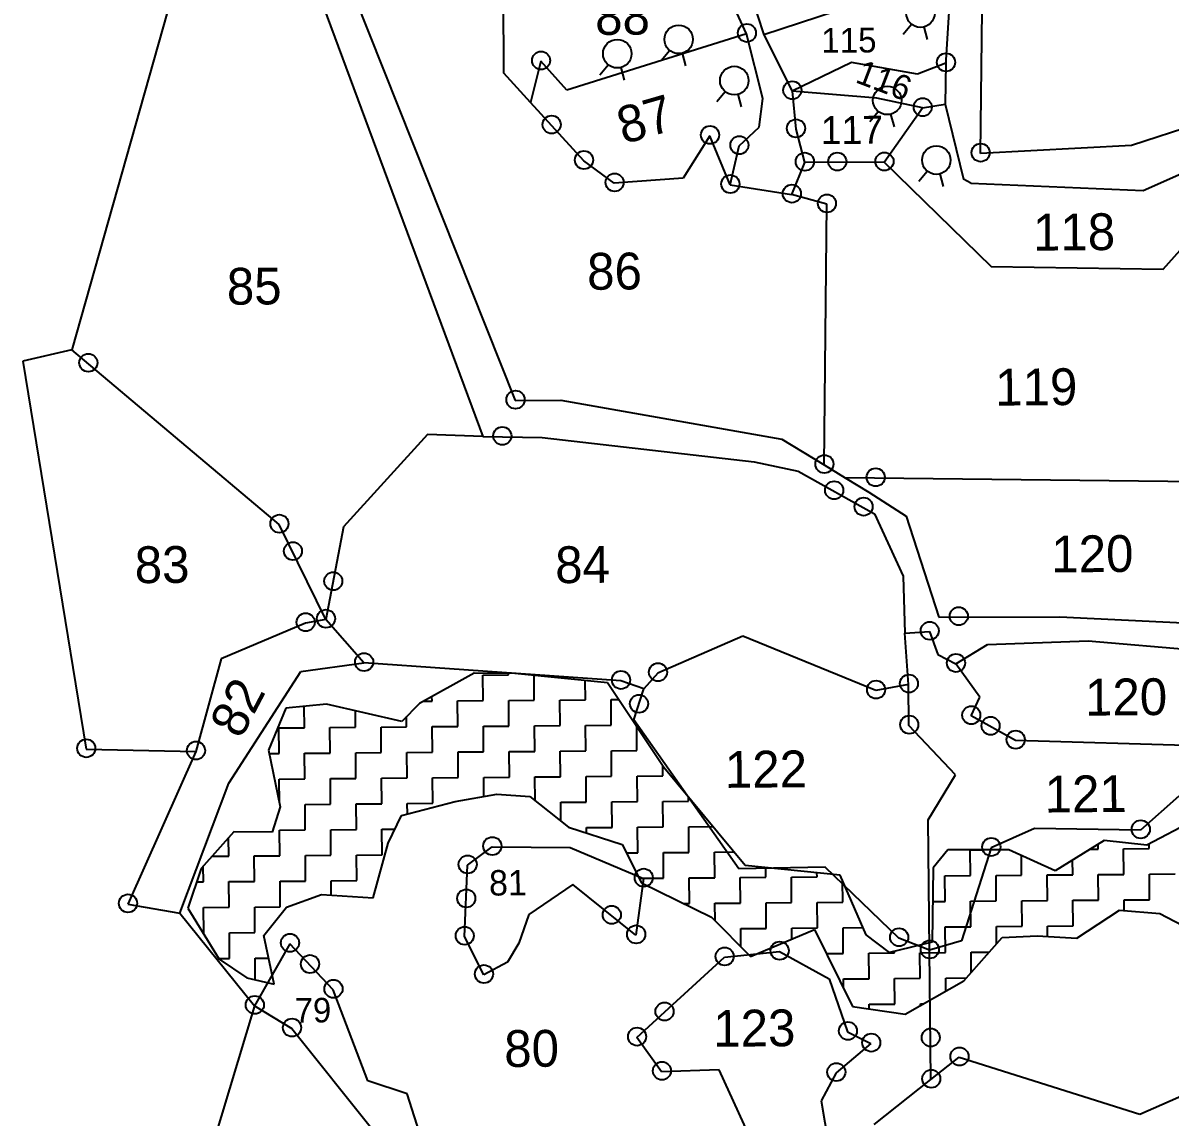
# Model space of a CAD drawing. Header units: metres. Extents: x 291193 to 293446, y 1984590 to 1987927.
# Drawn here: x 291421 to 291989, y 1986271 to 1986814 of the extents above; entities that cross this region are included whole.
import ezdxf

# ---------------------------------------------------------------- set-up
doc = ezdxf.new("R2010")
doc.units = ezdxf.units.M
for name, color, linetype in [('OFF', 1, 'Continuous'), ('POLY_HATCH', 12, 'Continuous'), ('POLY_PARCEL', 6, 'Continuous'), ('POLY_ROAD', 30, 'Continuous'), ('POLY_WATER', 4, 'Continuous'), ('SYM_STONE', 1, 'Continuous'), ('TEXT_PARCEL', 7, 'Continuous'), ('V_BOUND_LINE', 7, 'Continuous')]:
    doc.layers.add(name, color=color, linetype=linetype)
doc.styles.add('TEXT_MAP', font='')
doc.styles.get('TEXT_MAP').set_extended_font_data('Kruti Dev 050')

msp = doc.modelspace()

# ---------------------------------------------------------------- linework, layer by layer
for points in [[(291856.96, 1986808.11), (291861.08, 1986813.1)], [(291869.13, 1986805.48), (291867.44, 1986811.72)], [(291737.04, 1986795.07), (291741.16, 1986800.05)], [(291749.21, 1986792.43), (291747.52, 1986798.67)], [(291706.61, 1986787.96), (291710.73, 1986792.95)], [(291718.78, 1986785.33), (291717.09, 1986791.57)], [(291764.61, 1986774.64), (291768.74, 1986779.62)], [(291776.79, 1986772), (291775.1, 1986778.25)], [(291840.47, 1986764.8), (291844.59, 1986769.79)], [(291852.64, 1986762.17), (291850.95, 1986768.41)], [(291864.83, 1986735.18), (291868.95, 1986740.16)], [(291877, 1986732.54), (291875.31, 1986738.78)]]:
    msp.add_lwpolyline(points)
for centre in [(291865.59, 1986818.54), (291745.67, 1986805.5), (291715.24, 1986798.39), (291773.25, 1986785.07), (291849.1, 1986775.23), (291873.46, 1986745.61)]:
    msp.add_circle(centre, 7.07)
at = {"layer": 'OFF'}
msp.add_line((291771.19, 1986733.34), (291801.68, 1986728.58), dxfattribs=at)
at = {"layer": 'POLY_HATCH'}
for p, q in [((291644.23, 1986491.12), (291617.23, 1986476.14)), ((291664.37, 1986491.01), (291644.23, 1986491.12)), ((291710.32, 1986486.29), (291664.37, 1986491.01)), ((291738.32, 1986444.39), (291710.32, 1986486.29)), ((291571.04, 1986475.76), (291550.92, 1986473.72)), ((291608.44, 1986467.21), (291571.04, 1986475.76)), ((291617.23, 1986476.14), (291608.44, 1986467.21)), ((291550.92, 1986473.72), (291542.23, 1986452.99)), ((291542.23, 1986452.99), (291548.1, 1986424.86)), ((291778.73, 1986395.62), (291738.32, 1986444.39)), ((291634.81, 1986427.45), (291655.46, 1986431.11)), ((291655.46, 1986431.11), (291671.85, 1986429.9)), ((291671.85, 1986429.9), (291691.04, 1986414.76)), ((291548.1, 1986424.86), (291544.17, 1986412.22)), ((291608.28, 1986420.52), (291634.81, 1986427.45)), ((291601.68, 1986406.78), (291608.28, 1986420.52)), ((291691.04, 1986414.76), (291717.69, 1986406.12)), ((292001.16, 1986418.1), (291977.9, 1986405.83)), ((291525.1, 1986412.33), (291508.87, 1986394.22)), ((291544.17, 1986412.22), (291525.1, 1986412.33)), ((291956.67, 1986408.08), (291932.35, 1986393.12)), ((291977.9, 1986405.83), (291956.67, 1986408.08)), ((291594.12, 1986379.62), (291601.68, 1986406.78)), ((291717.69, 1986406.12), (291727.25, 1986387.15)), ((291879.1, 1986403.42), (291871.92, 1986394.5)), ((291909.45, 1986403.4), (291879.1, 1986403.42)), ((291932.35, 1986393.12), (291909.45, 1986403.4)), ((291825.77, 1986390.91), (291778.73, 1986395.62)), ((291508.87, 1986394.22), (291502.32, 1986374.58)), ((291838.63, 1986361.23), (291825.77, 1986390.91)), ((291871.92, 1986394.5), (291871.42, 1986357.74)), ((291727.25, 1986387.15), (291762.03, 1986369.99)), ((291551.19, 1986374.98), (291568.59, 1986381.29)), ((291568.59, 1986381.29), (291594.12, 1986379.62)), ((291502.32, 1986374.58), (291517.83, 1986349.21)), ((291540.03, 1986360.93), (291551.19, 1986374.98)), ((291943.1, 1986359.67), (291964.2, 1986373.52)), ((291964.2, 1986373.52), (291984.36, 1986371.81)), ((291762.03, 1986369.99), (291781.25, 1986350.56)), ((291984.36, 1986371.81), (291999.19, 1986364.15)), ((291781.25, 1986350.56), (291813.1, 1986363.97)), ((291813.1, 1986363.97), (291831.94, 1986325.75)), ((291545.06, 1986336.83), (291540.03, 1986360.93)), ((291850.25, 1986352.47), (291838.63, 1986361.23)), ((291871.42, 1986357.74), (291850.25, 1986352.47)), ((291887.15, 1986338.55), (291906.04, 1986359.9)), ((291906.04, 1986359.9), (291923.49, 1986360.85)), ((291923.49, 1986360.85), (291943.1, 1986359.67)), ((291517.83, 1986349.21), (291531.6, 1986339.94)), ((291531.6, 1986339.94), (291545.06, 1986336.83)), ((291858.02, 1986321.94), (291887.15, 1986338.55)), ((291831.94, 1986325.75), (291858.02, 1986321.94))]:
    msp.add_line(p, q, dxfattribs=at)
at = {"layer": 'POLY_HATCH', "linetype": 'Continuous'}
for p, q in [((291648.63, 1986490.15), (291661.31, 1986490.25)), ((291648.73, 1986477.47), (291648.63, 1986490.15)), ((291661.31, 1986490.25), (291661.3, 1986491.03)), ((291674.09, 1986477.68), (291673.99, 1986490.03)), ((291699.45, 1986477.88), (291699.37, 1986487.42)), ((291619.19, 1986477.23), (291623.37, 1986477.26)), ((291623.37, 1986477.26), (291623.35, 1986479.54)), ((291636.05, 1986477.37), (291648.73, 1986477.47)), ((291636.15, 1986464.69), (291636.05, 1986477.37)), ((291661.41, 1986477.57), (291674.09, 1986477.68)), ((291661.51, 1986464.89), (291661.41, 1986477.57)), ((291686.77, 1986477.78), (291699.45, 1986477.88)), ((291686.87, 1986465.1), (291686.77, 1986477.78)), ((291712.13, 1986477.99), (291715.85, 1986478.02)), ((291712.23, 1986465.31), (291712.13, 1986477.99)), ((291560.08, 1986464.06), (291559.99, 1986474.64)), ((291585.44, 1986464.27), (291585.37, 1986472.49)), ((291610.79, 1986464.48), (291610.75, 1986469.57)), ((291547.4, 1986463.96), (291560.08, 1986464.06)), ((291547.5, 1986451.28), (291547.4, 1986463.96)), ((291572.76, 1986464.17), (291585.44, 1986464.27)), ((291572.86, 1986451.49), (291572.76, 1986464.17)), ((291598.12, 1986464.37), (291610.79, 1986464.48)), ((291598.22, 1986451.7), (291598.12, 1986464.37)), ((291623.47, 1986464.58), (291636.15, 1986464.69)), ((291623.58, 1986451.9), (291623.47, 1986464.58)), ((291648.83, 1986464.79), (291661.51, 1986464.89)), ((291648.94, 1986452.11), (291648.83, 1986464.79)), ((291674.19, 1986465), (291686.87, 1986465.1)), ((291674.3, 1986452.32), (291674.19, 1986465)), ((291699.55, 1986465.2), (291712.23, 1986465.31)), ((291699.66, 1986452.52), (291699.55, 1986465.2)), ((291725.01, 1986452.73), (291724.92, 1986464.45)), ((291686.98, 1986452.42), (291699.66, 1986452.52)), ((291687.08, 1986439.74), (291686.98, 1986452.42)), ((291712.33, 1986452.63), (291725.01, 1986452.73)), ((291712.44, 1986439.95), (291712.33, 1986452.63)), ((291542.59, 1986451.24), (291547.5, 1986451.28)), ((291560.18, 1986451.38), (291572.86, 1986451.49)), ((291560.28, 1986438.7), (291560.18, 1986451.38)), ((291585.54, 1986451.59), (291598.22, 1986451.7)), ((291585.64, 1986438.91), (291585.54, 1986451.59)), ((291610.9, 1986451.8), (291623.58, 1986451.9)), ((291611, 1986439.12), (291610.9, 1986451.8)), ((291636.26, 1986452.01), (291648.94, 1986452.11)), ((291636.36, 1986439.33), (291636.26, 1986452.01)), ((291661.62, 1986452.21), (291674.3, 1986452.32)), ((291661.72, 1986439.53), (291661.62, 1986452.21)), ((291737.8, 1986440.16), (291737.76, 1986445.24)), ((291547.6, 1986438.6), (291560.28, 1986438.7)), ((291547.7, 1986426.75), (291547.6, 1986438.6)), ((291572.96, 1986438.81), (291585.64, 1986438.91)), ((291573.07, 1986426.13), (291572.96, 1986438.81)), ((291598.32, 1986439.02), (291611, 1986439.12)), ((291598.43, 1986426.34), (291598.32, 1986439.02)), ((291623.68, 1986439.22), (291636.36, 1986439.33)), ((291623.79, 1986426.54), (291623.68, 1986439.22)), ((291649.04, 1986439.43), (291661.72, 1986439.53)), ((291649.12, 1986429.98), (291649.04, 1986439.43)), ((291674.4, 1986439.64), (291687.08, 1986439.74)), ((291674.5, 1986427.81), (291674.4, 1986439.64)), ((291699.76, 1986439.84), (291712.44, 1986439.95)), ((291699.86, 1986427.17), (291699.76, 1986439.84)), ((291725.12, 1986440.05), (291737.8, 1986440.16)), ((291725.22, 1986427.37), (291725.12, 1986440.05)), ((291750.58, 1986427.58), (291750.56, 1986429.62)), ((291560.39, 1986426.03), (291573.07, 1986426.13)), ((291560.49, 1986413.35), (291560.39, 1986426.03)), ((291585.75, 1986426.23), (291598.43, 1986426.34)), ((291585.85, 1986413.55), (291585.75, 1986426.23)), ((291611.11, 1986426.44), (291623.79, 1986426.54)), ((291611.15, 1986421.27), (291611.11, 1986426.44)), ((291687.18, 1986427.06), (291699.86, 1986427.17)), ((291687.26, 1986417.74), (291687.18, 1986427.06)), ((291712.54, 1986427.27), (291725.22, 1986427.37)), ((291712.65, 1986414.59), (291712.54, 1986427.27)), ((291737.9, 1986427.48), (291750.58, 1986427.58)), ((291738, 1986414.8), (291737.9, 1986427.48)), ((291547.81, 1986413.24), (291560.49, 1986413.35)), ((291547.91, 1986400.56), (291547.81, 1986413.24)), ((291573.17, 1986413.45), (291585.85, 1986413.55)), ((291573.27, 1986400.77), (291573.17, 1986413.45)), ((291598.53, 1986413.66), (291605.01, 1986413.71)), ((291598.63, 1986400.98), (291598.53, 1986413.66)), ((291699.97, 1986414.49), (291712.65, 1986414.59)), ((291699.99, 1986411.86), (291699.97, 1986414.49)), ((291725.33, 1986414.69), (291738, 1986414.8)), ((291725.43, 1986402.01), (291725.33, 1986414.69)), ((291750.68, 1986414.9), (291762.68, 1986415)), ((291750.79, 1986402.22), (291750.68, 1986414.9)), ((291522.56, 1986400.36), (291522.48, 1986409.4)), ((291719.78, 1986401.97), (291725.43, 1986402.01)), ((291738.11, 1986402.12), (291750.79, 1986402.22)), ((291738.21, 1986389.44), (291738.11, 1986402.12)), ((291763.47, 1986402.32), (291773.11, 1986402.4)), ((291763.57, 1986389.64), (291763.47, 1986402.32)), ((291890.26, 1986403.36), (291895.82, 1986403.41)), ((291890.37, 1986390.68), (291890.26, 1986403.36)), ((291949.79, 1986403.85), (291953.66, 1986403.88)), ((291953.66, 1986403.88), (291953.64, 1986406.21)), ((291966.34, 1986403.98), (291979.02, 1986404.09)), ((291966.44, 1986391.3), (291966.34, 1986403.98)), ((291979.02, 1986404.09), (291979, 1986406.41)), ((291514.31, 1986400.29), (291522.56, 1986400.36)), ((291535.24, 1986400.46), (291547.91, 1986400.56)), ((291535.34, 1986387.78), (291535.24, 1986400.46)), ((291560.59, 1986400.67), (291573.27, 1986400.77)), ((291560.7, 1986387.99), (291560.59, 1986400.67)), ((291585.95, 1986400.87), (291598.63, 1986400.98)), ((291586.06, 1986388.19), (291585.95, 1986400.87)), ((291915.73, 1986390.89), (291915.65, 1986400.61)), ((291941.09, 1986391.1), (291941.02, 1986398.45)), ((291509.98, 1986387.57), (291509.92, 1986395.38)), ((291776.25, 1986389.75), (291788.93, 1986389.85)), ((291788.93, 1986389.85), (291788.89, 1986394.6)), ((291801.61, 1986389.96), (291814.29, 1986390.06)), ((291801.71, 1986377.28), (291801.61, 1986389.96)), ((291814.29, 1986390.06), (291814.27, 1986392.06)), ((291877.69, 1986390.58), (291890.37, 1986390.68)), ((291877.79, 1986377.9), (291877.69, 1986390.58)), ((291903.05, 1986390.78), (291915.73, 1986390.89)), ((291903.15, 1986378.1), (291903.05, 1986390.78)), ((291928.41, 1986390.99), (291941.09, 1986391.1)), ((291928.51, 1986378.31), (291928.41, 1986390.99)), ((291953.76, 1986391.2), (291966.44, 1986391.3)), ((291953.87, 1986378.52), (291953.76, 1986391.2)), ((291979.12, 1986391.41), (291991.8, 1986391.51)), ((291979.23, 1986378.73), (291979.12, 1986391.41)), ((291506.65, 1986387.54), (291509.98, 1986387.57)), ((291522.66, 1986387.68), (291535.34, 1986387.78)), ((291522.76, 1986375), (291522.66, 1986387.68)), ((291548.02, 1986387.88), (291560.7, 1986387.99)), ((291548.12, 1986375.2), (291548.02, 1986387.88)), ((291573.38, 1986388.09), (291586.06, 1986388.19)), ((291573.44, 1986380.97), (291573.38, 1986388.09)), ((291726.14, 1986389.34), (291738.21, 1986389.44)), ((291750.89, 1986389.54), (291763.57, 1986389.64)), ((291751, 1986376.86), (291750.89, 1986389.54)), ((291776.35, 1986377.07), (291776.25, 1986389.75)), ((291827.07, 1986377.48), (291826.99, 1986388.09)), ((291941.19, 1986378.42), (291953.87, 1986378.52)), ((291941.29, 1986365.74), (291941.19, 1986378.42)), ((291966.55, 1986378.62), (291979.23, 1986378.73)), ((291966.59, 1986373.32), (291966.55, 1986378.62)), ((291510.08, 1986374.89), (291522.76, 1986375)), ((291510.19, 1986362.21), (291510.08, 1986374.89)), ((291535.44, 1986375.1), (291548.12, 1986375.2)), ((291535.55, 1986362.42), (291535.44, 1986375.1)), ((291748.15, 1986376.84), (291751, 1986376.86)), ((291763.67, 1986376.96), (291776.35, 1986377.07)), ((291763.75, 1986368.25), (291763.67, 1986376.96)), ((291789.03, 1986377.17), (291801.71, 1986377.28)), ((291789.14, 1986364.49), (291789.03, 1986377.17)), ((291814.39, 1986377.38), (291827.07, 1986377.48)), ((291814.5, 1986364.7), (291814.39, 1986377.38)), ((291871.7, 1986377.85), (291877.79, 1986377.9)), ((291890.47, 1986378), (291903.15, 1986378.1)), ((291890.57, 1986365.32), (291890.47, 1986378)), ((291915.83, 1986378.21), (291928.51, 1986378.31)), ((291915.93, 1986365.53), (291915.83, 1986378.21)), ((291509.88, 1986362.21), (291510.19, 1986362.21)), ((291522.87, 1986362.32), (291535.55, 1986362.42)), ((291522.97, 1986349.64), (291522.87, 1986362.32)), ((291776.46, 1986364.39), (291789.14, 1986364.49)), ((291776.53, 1986355.33), (291776.46, 1986364.39)), ((291801.82, 1986364.6), (291814.5, 1986364.7)), ((291801.86, 1986359.24), (291801.82, 1986364.6)), ((291827.18, 1986364.8), (291837.04, 1986364.88)), ((291827.28, 1986352.12), (291827.18, 1986364.8)), ((291877.89, 1986365.22), (291890.57, 1986365.32)), ((291878, 1986352.54), (291877.89, 1986365.22)), ((291903.25, 1986365.43), (291915.93, 1986365.53)), ((291903.32, 1986356.83), (291903.25, 1986365.43)), ((291928.61, 1986365.63), (291941.29, 1986365.74)), ((291928.65, 1986360.54), (291928.61, 1986365.63)), ((291818.97, 1986352.06), (291827.28, 1986352.12)), ((291839.96, 1986352.23), (291852.64, 1986352.33)), ((291840.06, 1986339.55), (291839.96, 1986352.23)), ((291852.64, 1986352.33), (291852.63, 1986353.06)), ((291865.32, 1986352.43), (291878, 1986352.54)), ((291865.42, 1986339.76), (291865.32, 1986352.43)), ((291890.68, 1986352.64), (291899.69, 1986352.72)), ((291890.76, 1986342.63), (291890.68, 1986352.64)), ((291517.6, 1986349.59), (291522.97, 1986349.64)), ((291535.65, 1986349.74), (291542.35, 1986349.8)), ((291535.74, 1986338.98), (291535.65, 1986349.74)), ((291827.38, 1986339.44), (291840.06, 1986339.55)), ((291827.42, 1986334.92), (291827.38, 1986339.44)), ((291852.74, 1986339.65), (291865.42, 1986339.76)), ((291852.85, 1986326.97), (291852.74, 1986339.65)), ((291878.1, 1986339.86), (291888.39, 1986339.94)), ((291878.15, 1986333.42), (291878.1, 1986339.86)), ((291840.17, 1986326.87), (291852.85, 1986326.97)), ((291840.19, 1986324.55), (291840.17, 1986326.87)), ((291865.53, 1986327.08), (291867.05, 1986327.09)), ((291865.53, 1986326.23), (291865.53, 1986327.08))]:
    msp.add_line(p, q, dxfattribs=at)
at = {"layer": 'POLY_PARCEL'}
for p, q in [((291658.92, 1986788.7), (291658.78, 1986827.99)), ((291832.87, 1986822.48), (291787.92, 1986807.82)), ((291779.39, 1986808.28), (291690.29, 1986780.39)), ((291677.32, 1986794.62), (291672.21, 1986774.14)), ((291690.29, 1986780.39), (291677.32, 1986794.62)), ((291831.37, 1986794.12), (291801.91, 1986779.88)), ((291864.1, 1986788.17), (291831.37, 1986794.12)), ((291878.11, 1986793.71), (291864.1, 1986788.17)), ((291672.21, 1986774.14), (291658.92, 1986788.7)), ((291843.96, 1986776.34), (291801.91, 1986779.88)), ((291698.59, 1986745.26), (291672.21, 1986774.14)), ((291866.57, 1986771.47), (291843.96, 1986776.34)), ((291847.6, 1986744.53), (291866.57, 1986771.47)), ((291866.57, 1986771.47), (291877.85, 1986773.45)), ((291761.11, 1986757.69), (291747.86, 1986736.66)), ((291771.19, 1986733.34), (291761.11, 1986757.69)), ((291713.76, 1986734.13), (291698.59, 1986745.26)), ((291847.6, 1986744.53), (291808.1, 1986744.42)), ((291847.6, 1986744.53), (291900.63, 1986692.82)), ((291747.86, 1986736.66), (291713.76, 1986734.13)), ((291819.07, 1986723.71), (291801.68, 1986728.58)), ((291817.83, 1986594.43), (291819.07, 1986723.71)), ((291985.85, 1986691.48), (292014.4, 1986723.48)), ((291900.63, 1986692.82), (291985.85, 1986691.48)), ((291547.59, 1986564.84), (291444.77, 1986651.47)), ((291621.21, 1986609.47), (291579.49, 1986563.78)), ((291648.58, 1986608.55), (291621.21, 1986609.47)), ((292050.35, 1986585.53), (291828.31, 1986588.04)), ((291570.66, 1986517.71), (291547.59, 1986564.84)), ((291579.49, 1986563.78), (291570.66, 1986517.71)), ((291560.61, 1986515.99), (291518.87, 1986498.23)), ((291570.66, 1986517.71), (291560.61, 1986515.99)), ((291589.58, 1986496.18), (291570.66, 1986517.71)), ((291777.45, 1986509.38), (291735.29, 1986491.18)), ((291843.45, 1986482.54), (291777.45, 1986509.38)), ((291859.72, 1986485.54), (291857.9, 1986510.93)), ((291518.87, 1986498.23), (291506.18, 1986452.33)), ((291558.38, 1986491.98), (291589.58, 1986496.18)), ((291716.95, 1986487.32), (291589.58, 1986496.18)), ((291895.04, 1986479.21), (291883.06, 1986495.77)), ((291522.66, 1986436.49), (291558.38, 1986491.98)), ((291728.44, 1986483.37), (291716.95, 1986487.32)), ((291735.29, 1986491.18), (291728.44, 1986483.37)), ((291723.46, 1986468.02), (291728.44, 1986483.37)), ((291859.72, 1986485.54), (291843.45, 1986482.54)), ((291859.88, 1986465.15), (291859.72, 1986485.54)), ((291890.64, 1986469.87), (291895.04, 1986479.21)), ((291912.67, 1986457.72), (291890.64, 1986469.87)), ((291775.48, 1986394.08), (291723.46, 1986468.02)), ((291883, 1986440.75), (291859.88, 1986465.15)), ((292054.27, 1986453.47), (291912.67, 1986457.72)), ((291498.35, 1986372.1), (291522.66, 1986436.49)), ((291869.37, 1986418.3), (291883, 1986440.75)), ((291993.73, 1986430.09), (291974.71, 1986413.23)), ((291870.08, 1986353.7), (291869.37, 1986418.3)), ((291922.1, 1986414.02), (291900.57, 1986404.47)), ((291974.71, 1986413.23), (291922.1, 1986414.02)), ((291640.91, 1986395.81), (291653.15, 1986404.93)), ((291653.15, 1986404.93), (291691.85, 1986404.55)), ((291691.85, 1986404.55), (291728.23, 1986389.25)), ((291900.57, 1986404.47), (291885.86, 1986358.31)), ((291639.46, 1986360.43), (291640.91, 1986395.81)), ((291818.29, 1986394.84), (291775.48, 1986394.08)), ((291854.87, 1986359.69), (291818.29, 1986394.84)), ((291693.21, 1986386.19), (291671.3, 1986371.44)), ((291724.47, 1986361.13), (291693.21, 1986386.19)), ((291728.23, 1986389.25), (291724.47, 1986361.13)), ((291671.3, 1986371.44), (291666.38, 1986357.19)), ((291552.82, 1986356.92), (291535.37, 1986326.15)), ((291574.38, 1986334.09), (291552.82, 1986356.92)), ((291648.99, 1986341.44), (291639.46, 1986360.43)), ((291666.38, 1986357.19), (291660.73, 1986347.78)), ((291870.08, 1986353.7), (291854.87, 1986359.69)), ((291885.86, 1986358.31), (291870.08, 1986353.7)), ((291724.93, 1986310.4), (291768.34, 1986350.19)), ((291768.34, 1986350.19), (291795.6, 1986353.04)), ((291795.6, 1986353.04), (291820.38, 1986339.44)), ((291870.79, 1986289.5), (291870.08, 1986353.7)), ((291660.73, 1986347.78), (291648.99, 1986341.44)), ((291820.38, 1986339.44), (291829.47, 1986313.23)), ((291591.52, 1986288.89), (291574.38, 1986334.09)), ((291535.37, 1986326.15), (291553.82, 1986314.87)), ((291553.82, 1986314.87), (291594.02, 1986264.6)), ((291737.24, 1986293.42), (291724.93, 1986310.4)), ((291829.47, 1986313.23), (291841.02, 1986307.41)), ((291841.02, 1986307.41), (291823.72, 1986292.81)), ((291870.79, 1986289.5), (291884.81, 1986300.54)), ((291884.81, 1986300.54), (291974.38, 1986272.31)), ((291765.83, 1986294.31), (291737.24, 1986293.42)), ((291782.91, 1986256.99), (291765.83, 1986294.31)), ((291610.97, 1986282.48), (291591.52, 1986288.89)), ((291823.72, 1986292.81), (291816.27, 1986278.95)), ((291842.57, 1986267.29), (291870.79, 1986289.5)), ((291618.39, 1986259.54), (291610.97, 1986282.48)), ((291974.38, 1986272.31), (292000.26, 1986283.69)), ((291816.27, 1986278.95), (291820.07, 1986256.64))]:
    msp.add_line(p, q, dxfattribs=at)
at = {"layer": 'POLY_ROAD'}
for p, q in [((291779.39, 1986808.28), (291753.54, 1986863.78)), ((291881.13, 1986841.35), (291878.13, 1986795.34)), ((291781.2, 1986828.18), (291787.92, 1986807.82)), ((291787.41, 1986776.23), (291779.39, 1986808.28)), ((291787.92, 1986807.82), (291801.91, 1986779.88)), ((291878.11, 1986793.71), (291877.85, 1986773.45)), ((291878.13, 1986795.34), (291878.11, 1986793.71)), ((291801.91, 1986779.88), (291803.73, 1986760.95)), ((291785.6, 1986761.96), (291787.41, 1986776.23)), ((291877.85, 1986773.45), (291886.95, 1986736.12)), ((291775.65, 1986752.63), (291785.6, 1986761.96)), ((291803.73, 1986760.95), (291808.1, 1986744.42)), ((291771.19, 1986733.34), (291775.65, 1986752.63)), ((291808.1, 1986744.42), (291801.68, 1986728.58)), ((291976.06, 1986730.48), (292002.48, 1986742.2)), ((291890.56, 1986734.23), (291886.95, 1986736.12)), ((291890.56, 1986734.23), (291976.06, 1986730.48))]:
    msp.add_line(p, q, dxfattribs=at)
at = {"layer": 'POLY_WATER'}
for p, q in [((291543.05, 1986931.76), (291664.64, 1986626.37)), ((291533.27, 1986919.26), (291648.58, 1986608.55)), ((291664.64, 1986626.37), (291687.18, 1986626.56)), ((291687.18, 1986626.56), (291796.89, 1986607.18)), ((291648.58, 1986608.55), (291677.91, 1986608.06)), ((291677.91, 1986608.06), (291783.06, 1986595.86)), ((291796.89, 1986607.18), (291817.83, 1986594.43)), ((291783.06, 1986595.86), (291804.91, 1986591.36)), ((291804.91, 1986591.36), (291842.78, 1986570.22)), ((291817.83, 1986594.43), (291828.31, 1986588.04)), ((291828.31, 1986588.04), (291839.93, 1986580.96)), ((291839.93, 1986580.96), (291858.52, 1986568.94)), ((291842.78, 1986570.22), (291857.01, 1986539.25)), ((291858.52, 1986568.94), (291874.66, 1986518.94)), ((291857.01, 1986539.25), (291857.9, 1986510.93)), ((291874.66, 1986518.94), (291934.66, 1986519.11)), ((291934.66, 1986519.11), (292071.65, 1986512.34)), ((291857.9, 1986510.93), (291870.07, 1986511.74)), ((291870.07, 1986511.74), (291874.11, 1986500.3)), ((291883.06, 1986495.77), (291898.76, 1986505.35)), ((291898.76, 1986505.35), (291948.79, 1986507.11)), ((291948.79, 1986507.11), (292059.32, 1986497.66)), ((291874.11, 1986500.3), (291883.06, 1986495.77))]:
    msp.add_line(p, q, dxfattribs=at)
at = {"layer": 'SYM_STONE'}
for centre in [(291779.52, 1986808.69), (291677.45, 1986795.03), (291878.24, 1986794.12), (291802.04, 1986780.29), (291866.7, 1986771.88), (291682.68, 1986763.24), (291803.86, 1986761.36), (291761.24, 1986758.1), (291775.79, 1986753.04), (291895.42, 1986749.32), (291698.73, 1986745.67), (291808.24, 1986744.83), (291824.33, 1986744.88), (291847.73, 1986744.94), (291713.89, 1986734.54), (291771.32, 1986733.75), (291801.81, 1986728.99), (291819.2, 1986724.12), (291452.95, 1986645.1), (291664.77, 1986626.78), (291658.21, 1986608.8), (291817.96, 1986594.84), (291843.37, 1986588.28), (291822.79, 1986581.86), (291837.38, 1986573.72), (291547.72, 1986565.25), (291554.37, 1986551.66), (291574.37, 1986536.75), (291560.74, 1986516.4), (291570.79, 1986518.12), (291884.59, 1986519.37), (291870.2, 1986512.15), (291589.71, 1986496.59), (291883.19, 1986496.17), (291717.08, 1986487.73), (291735.42, 1986491.59), (291843.58, 1986482.95), (291859.85, 1986485.95), (291726.03, 1986475.92), (291860.02, 1986465.56), (291890.77, 1986470.28), (291900.35, 1986464.99), (291451.92, 1986453.83), (291912.81, 1986458.12), (291506.31, 1986452.73), (291974.84, 1986413.64), (291653.28, 1986405.34), (291900.71, 1986404.88), (291641.04, 1986396.22), (291728.37, 1986389.65), (291472.61, 1986376.92), (291640.35, 1986379.38), (291712.52, 1986371.22), (291552.95, 1986357.33), (291639.59, 1986360.84), (291724.6, 1986361.54), (291855, 1986360.1), (291795.74, 1986353.45), (291870.22, 1986354.1), (291562.86, 1986346.83), (291768.47, 1986350.59), (291649.12, 1986341.85), (291574.51, 1986334.5), (291535.5, 1986326.56), (291738.66, 1986323.27), (291553.95, 1986315.28), (291829.6, 1986313.64), (291725.06, 1986310.81), (291841.16, 1986307.82), (291870.7, 1986310.36), (291884.94, 1986300.95), (291737.37, 1986293.83), (291823.85, 1986293.22), (291870.92, 1986289.91)]:
    msp.add_circle(centre, 4.49, dxfattribs=at)
at = {"layer": 'V_BOUND_LINE'}
for p, q in [((291502.12, 1986854.66), (291444.77, 1986651.47)), ((291895.29, 1986748.91), (291896.11, 1986820.17)), ((292012.58, 1986766.64), (291970.29, 1986752.79)), ((291970.29, 1986752.79), (291895.29, 1986748.91)), ((291444.77, 1986651.47), (291420.52, 1986645.87)), ((291420.52, 1986645.87), (291451.79, 1986453.42)), ((291451.79, 1986453.42), (291506.18, 1986452.33)), ((291506.18, 1986452.33), (291472.47, 1986376.51)), ((291472.47, 1986376.51), (291498.35, 1986372.1)), ((291498.35, 1986372.1), (291535.37, 1986326.15)), ((291535.37, 1986326.15), (291513.96, 1986255.06))]:
    msp.add_line(p, q, dxfattribs=at)

# ---------------------------------------------------------------- texts
at = {"layer": 'TEXT_PARCEL', "style": 'TEXT_MAP'}
for s, height, rotation, p in [('88', 18.259, 0.4682, (291704.32, 1986807.7)), ('115', 12.278, 0.4682, (291816.44, 1986798.83)), ('116', 12.173, 339.1243, (291832.74, 1986784.38)), ('87', 18.259, 16.1655, (291718.38, 1986753.39)), ('117', 13.867, 0.4682, (291816.16, 1986753.52)), ('118', 18.259, 0.4682, (291921.44, 1986700.69)), ('86', 18.259, 0.4682, (291700.35, 1986681.28)), ('85', 18.259, 0.4682, (291521.69, 1986673.86)), ('119', 18.259, 0.4682, (291902.7, 1986623.81)), ('120', 18.259, 0.4682, (291930.51, 1986541.04)), ('83', 18.259, 0.4682, (291476.01, 1986535.73)), ('84', 18.259, 0.4682, (291684.52, 1986535.73)), ('82', 18.259, 62.2715, (291528.56, 1986457.92)), ('120', 18.259, 0.4682, (291947.25, 1986470.02)), ('122', 18.259, 0.4682, (291768.65, 1986434.2)), ('121', 18.259, 0.4682, (291927.22, 1986421.96)), ('81', 12.602, 0.4682, (291651.7, 1986380.77)), ('79', 12.173, 0.4682, (291555.31, 1986317.76)), ('123', 18.259, 0.4682, (291762.89, 1986305.74)), ('80', 18.259, 0.4682, (291659.25, 1986295.71))]:
    msp.add_text(s, height=height, rotation=rotation, dxfattribs=at).set_placement(p)

doc.saveas('drawing.dxf')
